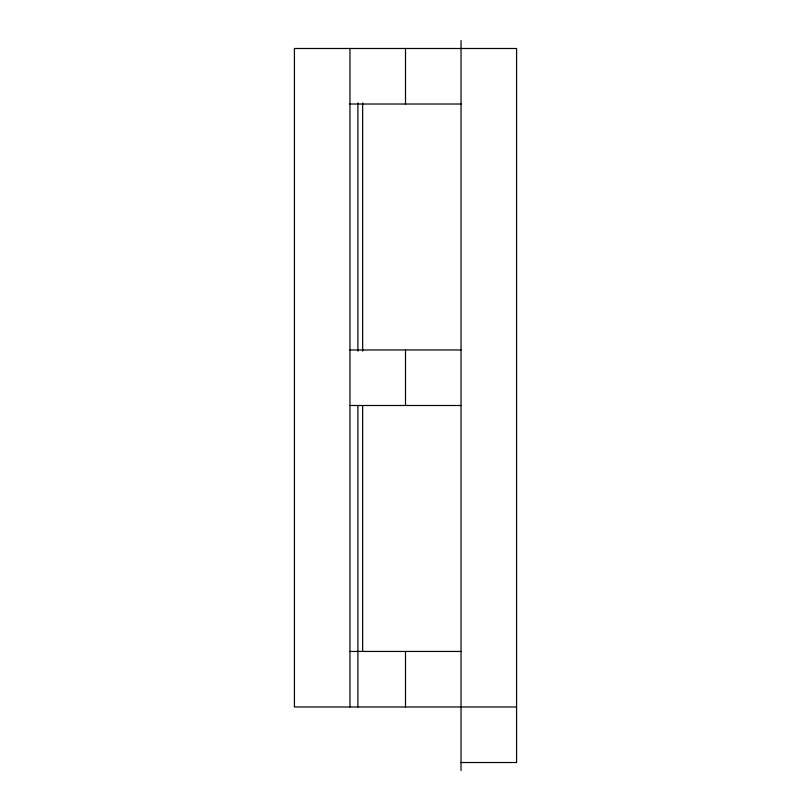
<?xml version="1.0" encoding="UTF-8"?>
<svg xmlns="http://www.w3.org/2000/svg" width="811" height="811" viewBox="0 0 811 811"><rect width="100%" height="100%" fill="white"/><g stroke="black" fill="none" stroke-linecap="round" stroke-linejoin="round"><path stroke-width="1.22" d="M349.47 104.021L461.033 104.021M349.967 349.967L461.033 349.967M349.967 405.5L461.033 405.5M349.45 651.446L461.033 651.446M516.577 706.979L294.423 706.979L294.423 48.488L516.577 48.488L516.577 762.512L461.033 762.512M461.033 40.55L461.033 770.45M405.5 48.488L405.5 104.021M405.5 349.967L405.5 405.5M405.5 651.446L405.5 706.979M362.659 102.936L362.659 351.143M362.659 405.591L362.659 651.263M357.894 102.936L357.894 351.143M357.894 405.591L357.894 651.263M357.894 651.446L357.894 706.979M349.967 48.488L349.967 706.979"/></g></svg>
